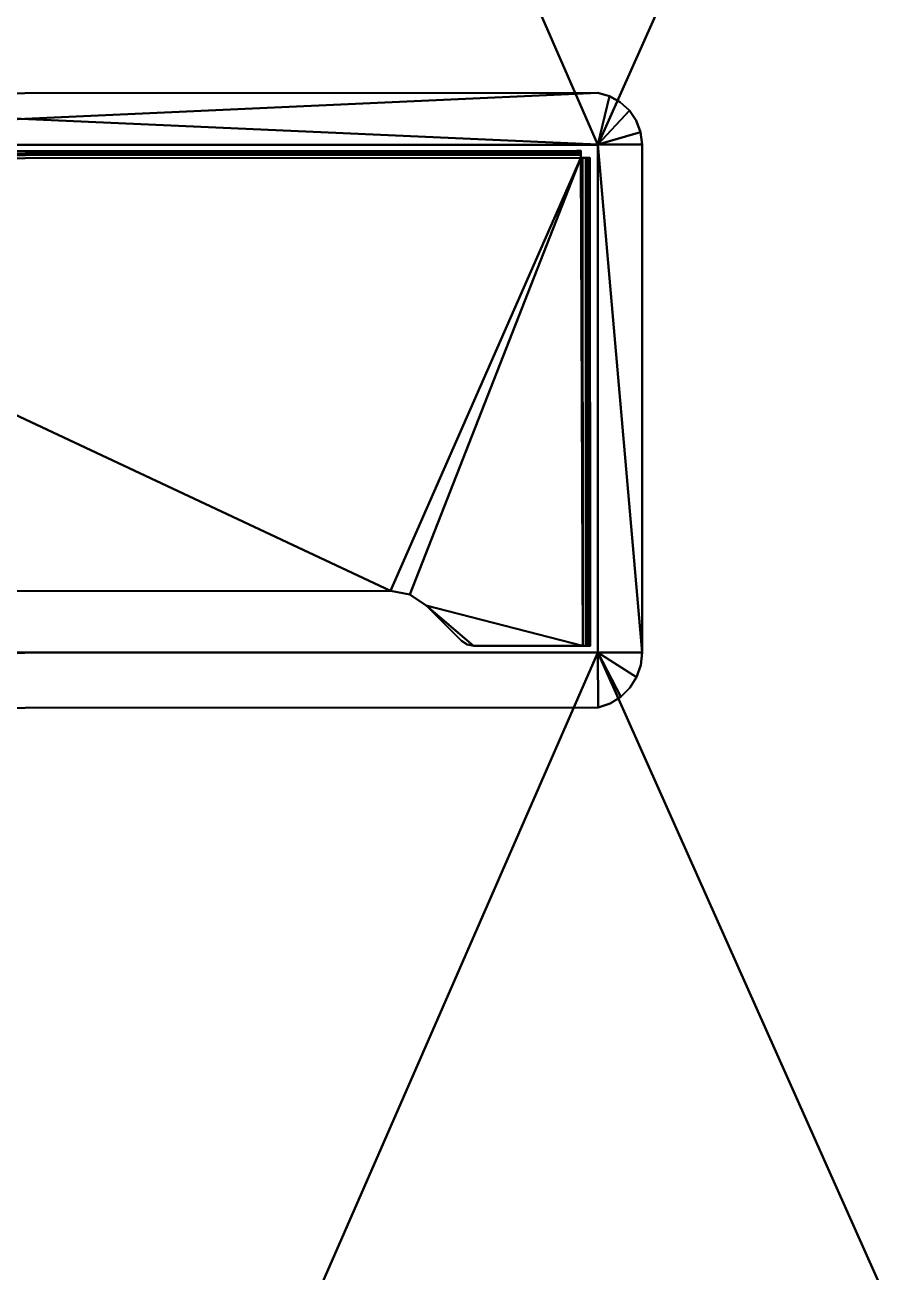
# Model space of a CAD drawing. Header units: millimetres. Extents: x -2000 to 2000, y -800 to 800.
# Drawn here: x 779.6 to 980.8, y -206 to 87.9 of the extents above; entities that cross this region are included whole.
import ezdxf

# ---------------------------------------------------------------- set-up
doc = ezdxf.new("R2010")
doc.units = ezdxf.units.MM
doc.layers.add('I-FURN-PNLS', color=7, linetype='Continuous', lineweight=40)

# ---------------------------------------------------------------- blocks, each defined once
blk = doc.blocks.new('Tapa de caja tomas - Tapa de caja tomas-225655-Vista 1')
at = {"layer": 'I-FURN-PNLS', "color": 250, "true_color": 0x141414}
mesh = blk.add_polyface(dxfattribs=at)
corners = [(72.43, 134.54, 694.06), (71.48, 137.37, 694.06), (69.91, 139.91, 694.06), (67.82, 142.04, 694.06), (65.3, 143.65, 694.06), (62.49, 144.64, 694.06), (59.52, 144.98, 694.06), (-60.28, 144.98, 694.06), (-63.16, 144.64, 694.06), (-65.88, 143.63, 694.06), (-68.29, 142.01, 694.06), (-70.25, 139.87, 694.06), (-71.66, 137.33, 694.06), (-72.43, 134.54, 694.06), (-72.43, -135.57, 694.06), (-71.66, -138.37, 694.06), (-70.25, -140.91, 694.06), (-68.29, -143.05, 694.06), (-65.88, -144.67, 694.06), (-63.16, -145.68, 694.06), (-60.28, -146.02, 694.06), (59.52, -146.02, 694.06), (62.49, -145.68, 694.06), (65.3, -144.68, 694.06), (67.82, -143.08, 694.06), (69.91, -140.95, 694.06), (71.48, -138.4, 694.06), (72.43, -135.57, 694.06), (-60.28, 134.54, 694.06), (59.52, 134.54, 694.06), (59.52, -135.57, 694.06), (-60.28, -135.57, 694.06)]
mesh.append_faces([[corners[k] for k in face] for face in [(31, 21, 30)]], dxfattribs={"vtx0": -1, "vtx1": -1, "color": 250})
mesh.append_faces([[corners[k] for k in face] for face in [(28, 7, 8)]], dxfattribs={"vtx0": -1, "vtx2": -1, "color": 250})
mesh.append_faces([[corners[k] for k in face] for face in [(29, 4, 5, 6), (29, 0, 1, 2), (28, 8, 9, 10), (28, 12, 13, 14), (31, 15, 16, 17), (31, 19, 20, 21)]], dxfattribs={"vtx0": -1, "vtx3": -1, "color": 250})
mesh.append_faces([[corners[k] for k in face] for face in [(3, 4, 29, 2), (11, 12, 28, 10), (26, 27, 30, 25), (24, 25, 30, 23), (22, 23, 30, 21), (18, 19, 31, 17)]], dxfattribs={"vtx1": -1, "vtx2": -1, "color": 250})
mesh.append_faces([[corners[k] for k in face] for face in [(27, 0, 29, 30), (28, 29, 6, 7), (14, 15, 31, 28)]], dxfattribs={"vtx1": -1, "vtx3": -1, "color": 250})
mesh = blk.add_polyface(dxfattribs=at)
corners = [(72.43, 134.54, 693.14), (72.43, -135.57, 693.14), (71.48, -138.4, 693.14), (69.91, -140.95, 693.14), (67.82, -143.08, 693.14), (65.3, -144.68, 693.14), (62.49, -145.68, 693.14), (59.52, -146.02, 693.14), (-60.28, -146.02, 693.14), (-63.16, -145.68, 693.14), (-65.88, -144.67, 693.14), (-68.29, -143.05, 693.14), (-70.25, -140.91, 693.14), (-71.66, -138.37, 693.14), (-72.43, -135.57, 693.14), (-72.43, 134.54, 693.14), (-71.66, 137.33, 693.14), (-70.25, 139.87, 693.14), (-68.29, 142.01, 693.14), (-65.88, 143.63, 693.14), (-63.16, 144.64, 693.14), (-60.28, 144.98, 693.14), (59.52, 144.98, 693.14), (62.49, 144.64, 693.14), (65.3, 143.65, 693.14), (67.82, 142.04, 693.14), (69.91, 139.91, 693.14), (71.48, 137.37, 693.14), (-60.28, 134.54, 693.14), (-60.28, -135.57, 693.14), (59.52, -135.57, 693.14), (59.52, 134.54, 693.14)]
mesh.append_faces([[corners[k] for k in face] for face in [(28, 22, 31)]], dxfattribs={"vtx0": -1, "vtx1": -1, "color": 250})
mesh.append_faces([[corners[k] for k in face] for face in [(29, 8, 9)]], dxfattribs={"vtx0": -1, "vtx2": -1, "color": 250})
mesh.append_faces([[corners[k] for k in face] for face in [(30, 5, 6, 7), (30, 1, 2, 3), (29, 9, 10, 11), (29, 13, 14, 15), (28, 16, 17, 18), (28, 20, 21, 22)]], dxfattribs={"vtx0": -1, "vtx3": -1, "color": 250})
mesh.append_faces([[corners[k] for k in face] for face in [(4, 5, 30, 3), (12, 13, 29, 11), (27, 0, 31, 26), (25, 26, 31, 24), (23, 24, 31, 22), (19, 20, 28, 18)]], dxfattribs={"vtx1": -1, "vtx2": -1, "color": 250})
mesh.append_faces([[corners[k] for k in face] for face in [(0, 1, 30, 31), (29, 30, 7, 8), (15, 16, 28, 29)]], dxfattribs={"vtx1": -1, "vtx3": -1, "color": 250})
mesh = blk.add_polyface(dxfattribs=at)
corners = [(-60.28, 144.98, 694.06), (-60.28, 144.98, 693.14), (-63.16, 144.64, 693.14), (-65.88, 143.63, 693.14), (-68.29, 142.01, 693.14), (-70.25, 139.87, 693.14), (-71.66, 137.33, 693.14), (-72.43, 134.54, 693.14), (-72.43, 134.54, 694.06), (-71.66, 137.33, 694.06), (-70.25, 139.87, 694.06), (-68.29, 142.01, 694.06), (-65.88, 143.63, 694.06), (-63.16, 144.64, 694.06)]
mesh.append_faces([[corners[k] for k in face] for face in [(9, 6, 7, 8), (2, 13, 0, 1)]], dxfattribs={"vtx0": -1, "color": 250})
mesh.append_faces([[corners[k] for k in face] for face in [(10, 5, 6, 9), (5, 10, 11, 4), (12, 3, 4, 11), (13, 2, 3, 12)]], dxfattribs={"vtx0": -1, "vtx2": -1, "color": 250})
mesh = blk.add_polyface(dxfattribs=at)
corners = [(59.52, 144.98, 694.06), (59.52, 144.98, 693.14), (-60.28, 144.98, 693.14), (-60.28, 144.98, 694.06)]
mesh.append_faces([[corners[k] for k in face] for face in [(2, 3, 0, 1)]], dxfattribs={"color": 250})
mesh = blk.add_polyface(dxfattribs=at)
corners = [(72.43, 134.54, 694.06), (72.43, 134.54, 693.14), (71.48, 137.37, 693.14), (69.91, 139.91, 693.14), (67.82, 142.04, 693.14), (65.3, 143.65, 693.14), (62.49, 144.64, 693.14), (59.52, 144.98, 693.14), (59.52, 144.98, 694.06), (62.49, 144.64, 694.06), (65.3, 143.65, 694.06), (67.82, 142.04, 694.06), (69.91, 139.91, 694.06), (71.48, 137.37, 694.06)]
mesh.append_faces([[corners[k] for k in face] for face in [(9, 6, 7, 8), (2, 13, 0, 1)]], dxfattribs={"vtx0": -1, "color": 250})
mesh.append_faces([[corners[k] for k in face] for face in [(10, 5, 6, 9), (5, 10, 11, 4), (12, 3, 4, 11), (13, 2, 3, 12)]], dxfattribs={"vtx0": -1, "vtx2": -1, "color": 250})
mesh = blk.add_polyface(dxfattribs=at)
corners = [(-72.43, 134.54, 694.06), (-72.43, 134.54, 693.14), (-72.43, -135.57, 693.14), (-72.43, -135.57, 694.06)]
mesh.append_faces([[corners[k] for k in face] for face in [(2, 3, 0, 1)]], dxfattribs={"color": 250})
mesh = blk.add_polyface(dxfattribs=at)
corners = [(-60.28, -135.57, 694.06), (-60.28, -135.57, 693.14), (-60.28, 134.54, 693.14), (-60.28, 134.54, 694.06)]
mesh.append_faces([[corners[k] for k in face] for face in [(2, 3, 0, 1)]], dxfattribs={"color": 250})
mesh = blk.add_polyface(dxfattribs=at)
corners = [(-60.28, 134.54, 694.06), (-60.28, 134.54, 693.14), (59.52, 134.54, 693.14), (59.52, 134.54, 694.06)]
mesh.append_faces([[corners[k] for k in face] for face in [(2, 3, 0, 1)]], dxfattribs={"color": 250})
mesh = blk.add_polyface(dxfattribs=at)
corners = [(-57.09, 131.99, 678.4), (-57.09, 131.99, 692.14), (-57.09, 132.69, 692.14), (-57.09, 132.69, 678.4)]
mesh.append_faces([[corners[k] for k in face] for face in [(0, 1, 2, 3)]], dxfattribs={"color": 250})
mesh = blk.add_polyface(dxfattribs=at)
corners = [(-53.7, 131.99, 675.43), (-56.07, 131.99, 676.15), (-57.09, 131.99, 678.4), (-57.09, 132.69, 678.4), (-56.07, 132.69, 676.15), (-53.7, 132.69, 675.43)]
mesh.append_faces([[corners[k] for k in face] for face in [(2, 3, 4, 1), (5, 0, 1, 4)]], dxfattribs={"vtx2": -1, "color": 250})
mesh = blk.add_polyface(dxfattribs=at)
corners = [(-57.09, 132.69, 692.14), (57.91, 132.69, 692.14), (57.91, 132.69, 690.47), (57.17, 132.69, 688.49), (55.3, 132.69, 687.49), (-53.7, 132.69, 675.43), (-56.07, 132.69, 676.15), (-57.09, 132.69, 678.4), (-43.66, 132.69, 685.05), (-46.84, 132.69, 688.22), (-50.01, 132.69, 685.05), (-46.84, 132.69, 681.87)]
mesh.append_faces([[corners[k] for k in face] for face in [(4, 1, 2, 3)]], dxfattribs={"vtx0": -1, "color": 250})
mesh.append_faces([[corners[k] for k in face] for face in [(1, 9, 0), (11, 5, 10), (5, 11, 4), (9, 1, 8)]], dxfattribs={"vtx0": -1, "vtx1": -1, "color": 250})
mesh.append_faces([[corners[k] for k in face] for face in [(0, 9, 10, 7)]], dxfattribs={"vtx0": -1, "vtx2": -1, "color": 250})
mesh.append_faces([[corners[k] for k in face] for face in [(4, 11, 8, 1)]], dxfattribs={"vtx0": -1, "vtx2": -1, "vtx3": -1, "color": 250})
mesh.append_faces([[corners[k] for k in face] for face in [(5, 6, 7, 10)]], dxfattribs={"vtx2": -1, "vtx3": -1, "color": 250})
mesh = blk.add_polyface(dxfattribs=at)
corners = [(-57.09, 132.69, 692.14), (-57.09, 131.99, 692.14), (-57.09, 131.7, 692.84), (-57.09, 130.99, 693.14), (-57.09, 130.99, 693.31), (-57.09, 130.99, 693.49), (-57.09, 130.99, 693.66), (-57.09, 130.99, 693.84), (-57.09, 132.2, 693.34)]
mesh.append_faces([[corners[k] for k in face] for face in [(8, 5, 6, 7)]], dxfattribs={"vtx0": -1, "color": 250})
mesh.append_faces([[corners[k] for k in face] for face in [(2, 5, 8)]], dxfattribs={"vtx0": -1, "vtx1": -1, "vtx2": -1, "color": 250})
mesh.append_faces([[corners[k] for k in face] for face in [(4, 5, 2, 3)]], dxfattribs={"vtx1": -1, "color": 250})
mesh.append_faces([[corners[k] for k in face] for face in [(0, 1, 2, 8)]], dxfattribs={"vtx2": -1, "color": 250})
mesh = blk.add_polyface(dxfattribs=at)
corners = [(-57.09, 132.69, 692.14), (-57.09, 132.2, 693.34), (-57.09, 130.99, 693.84), (57.91, 130.99, 693.84), (57.91, 132.2, 693.34), (57.91, 132.69, 692.14)]
mesh.append_faces([[corners[k] for k in face] for face in [(1, 2, 3, 4), (4, 5, 0, 1)]], dxfattribs={"vtx3": -1, "color": 250})
mesh = blk.add_polyface(dxfattribs=at)
corners = [(55.3, 131.99, 687.49), (-53.7, 131.99, 675.43), (-53.7, 132.69, 675.43), (55.3, 132.69, 687.49)]
mesh.append_faces([[corners[k] for k in face] for face in [(0, 1, 2, 3)]], dxfattribs={"color": 250})
mesh = blk.add_polyface(dxfattribs=at)
corners = [(-43.66, 132.69, 685.05), (-46.84, 132.69, 681.87), (-50.01, 132.69, 685.05), (-50.01, 132.52, 685.05), (-50.01, 132.34, 685.05), (-50.01, 132.17, 685.05), (-50.01, 131.99, 685.05), (-46.84, 131.99, 681.87), (-43.66, 131.99, 685.05), (-43.66, 132.17, 685.05), (-43.66, 132.34, 685.05), (-43.66, 132.52, 685.05)]
mesh.append_faces([[corners[k] for k in face] for face in [(7, 4, 5, 6)]], dxfattribs={"vtx0": -1, "color": 250})
mesh.append_faces([[corners[k] for k in face] for face in [(1, 4, 7)]], dxfattribs={"vtx0": -1, "vtx1": -1, "vtx2": -1, "color": 250})
mesh.append_faces([[corners[k] for k in face] for face in [(1, 7, 10, 11)]], dxfattribs={"vtx0": -1, "vtx1": -1, "vtx3": -1, "color": 250})
mesh.append_faces([[corners[k] for k in face] for face in [(0, 1, 11)]], dxfattribs={"vtx1": -1, "color": 250})
mesh.append_faces([[corners[k] for k in face] for face in [(1, 2, 3, 4), (7, 8, 9, 10)]], dxfattribs={"vtx3": -1, "color": 250})
mesh = blk.add_polyface(dxfattribs=at)
corners = [(-50.01, 131.99, 685.05), (-50.01, 132.17, 685.05), (-50.01, 132.34, 685.05), (-50.01, 132.52, 685.05), (-50.01, 132.69, 685.05), (-46.84, 132.69, 688.22), (-43.66, 132.69, 685.05), (-43.66, 132.52, 685.05), (-43.66, 132.34, 685.05), (-43.66, 132.17, 685.05), (-43.66, 131.99, 685.05), (-46.84, 131.99, 688.22)]
mesh.append_faces([[corners[k] for k in face] for face in [(2, 5, 11)]], dxfattribs={"vtx0": -1, "vtx1": -1, "vtx2": -1, "color": 250})
mesh.append_faces([[corners[k] for k in face] for face in [(5, 7, 8, 11)]], dxfattribs={"vtx0": -1, "vtx2": -1, "vtx3": -1, "color": 250})
mesh.append_faces([[corners[k] for k in face] for face in [(9, 10, 11, 8), (5, 6, 7), (3, 4, 5, 2)]], dxfattribs={"vtx2": -1, "color": 250})
mesh.append_faces([[corners[k] for k in face] for face in [(11, 0, 1, 2)]], dxfattribs={"vtx3": -1, "color": 250})
mesh = blk.add_polyface(dxfattribs=at)
corners = [(57.91, 131.99, 690.47), (57.17, 131.99, 688.49), (55.3, 131.99, 687.49), (55.3, 132.69, 687.49), (57.17, 132.69, 688.49), (57.91, 132.69, 690.47)]
mesh.append_faces([[corners[k] for k in face] for face in [(2, 3, 4, 1), (5, 0, 1, 4)]], dxfattribs={"vtx2": -1, "color": 250})
mesh = blk.add_polyface(dxfattribs=at)
corners = [(57.91, 132.69, 690.47), (57.91, 132.69, 692.14), (57.91, 131.99, 692.14), (57.91, 131.99, 690.47)]
mesh.append_faces([[corners[k] for k in face] for face in [(3, 0, 1, 2)]], dxfattribs={"color": 250})
mesh = blk.add_polyface(dxfattribs=at)
corners = [(57.91, 130.99, 693.84), (57.91, 130.99, 693.67), (57.91, 130.99, 693.49), (57.91, 130.99, 693.32), (57.91, 130.99, 693.14), (57.91, 131.7, 692.85), (57.91, 131.99, 692.14), (57.91, 132.69, 692.14), (57.91, 132.2, 693.34)]
mesh.append_faces([[corners[k] for k in face] for face in [(5, 7, 8, 2)]], dxfattribs={"vtx0": -1, "vtx2": -1, "vtx3": -1, "color": 250})
mesh.append_faces([[corners[k] for k in face] for face in [(6, 7, 5), (1, 2, 8, 0)]], dxfattribs={"vtx1": -1, "color": 250})
mesh.append_faces([[corners[k] for k in face] for face in [(3, 4, 5, 2)]], dxfattribs={"vtx2": -1, "color": 250})
mesh = blk.add_polyface(dxfattribs=at)
corners = [(59.52, 134.54, 694.06), (59.52, 134.54, 693.14), (59.52, -135.57, 693.14), (59.52, -135.57, 694.06)]
mesh.append_faces([[corners[k] for k in face] for face in [(2, 3, 0, 1)]], dxfattribs={"color": 250})
mesh = blk.add_polyface(dxfattribs=at)
corners = [(72.43, -135.57, 694.06), (72.43, -135.57, 693.14), (72.43, 134.54, 693.14), (72.43, 134.54, 694.06)]
mesh.append_faces([[corners[k] for k in face] for face in [(2, 3, 0, 1)]], dxfattribs={"color": 250})
mesh = blk.add_polyface(dxfattribs=at)
corners = [(-57.09, 130.57, 693.14), (-57.79, 130.57, 692.84), (-58.09, 130.57, 692.14), (-58.79, 130.57, 692.14), (-58.29, 130.57, 693.34), (-57.09, 130.57, 693.84)]
mesh.append_faces([[corners[k] for k in face] for face in [(5, 0, 1, 4)]], dxfattribs={"vtx2": -1, "color": 250})
mesh.append_faces([[corners[k] for k in face] for face in [(1, 2, 3, 4)]], dxfattribs={"vtx3": -1, "color": 250})
mesh = blk.add_polyface(dxfattribs=at)
corners = [(-57.09, -131.4, 693.84), (-57.09, 130.57, 693.84), (-58.29, 130.57, 693.34), (-58.79, 130.57, 692.14), (-58.79, -131.4, 692.14), (-58.29, -131.4, 693.34)]
mesh.append_faces([[corners[k] for k in face] for face in [(5, 0, 1, 2), (2, 3, 4, 5)]], dxfattribs={"vtx3": -1, "color": 250})
mesh = blk.add_polyface(dxfattribs=at)
corners = [(-58.09, 130.57, 689.29), (-58.09, 130.27, 688.58), (-58.09, 129.57, 688.29), (-58.79, 129.57, 688.29), (-58.79, 130.27, 688.58), (-58.79, 130.57, 689.29)]
mesh.append_faces([[corners[k] for k in face] for face in [(2, 3, 4, 1), (5, 0, 1, 4)]], dxfattribs={"vtx2": -1, "color": 250})
mesh = blk.add_polyface(dxfattribs=at)
corners = [(-58.79, -131.4, 689.29), (-58.79, -131.4, 692.14), (-58.79, 130.57, 692.14), (-58.79, 130.57, 689.29), (-58.79, 130.27, 688.58), (-58.79, 129.57, 688.29), (-58.79, -130.4, 688.29), (-58.79, -131.1, 688.58)]
mesh.append_faces([[corners[k] for k in face] for face in [(5, 6, 1, 2)]], dxfattribs={"vtx1": -1, "vtx3": -1, "color": 250})
mesh.append_faces([[corners[k] for k in face] for face in [(3, 4, 5, 2)]], dxfattribs={"vtx2": -1, "color": 250})
mesh.append_faces([[corners[k] for k in face] for face in [(6, 7, 0, 1)]], dxfattribs={"vtx3": -1, "color": 250})
mesh = blk.add_polyface(dxfattribs=at)
corners = [(-58.79, 130.57, 692.14), (-58.09, 130.57, 692.14), (-58.09, 130.57, 689.29), (-58.79, 130.57, 689.29)]
mesh.append_faces([[corners[k] for k in face] for face in [(2, 3, 0, 1)]], dxfattribs={"color": 250})
mesh = blk.add_polyface(dxfattribs=at)
corners = [(-58.09, 129.57, 688.29), (-58.09, -130.4, 688.29), (-58.79, -130.4, 688.29), (-58.79, 129.57, 688.29)]
mesh.append_faces([[corners[k] for k in face] for face in [(1, 2, 3, 0)]], dxfattribs={"color": 250})
mesh = blk.add_polyface(dxfattribs=at)
corners = [(-57.09, 130.57, 693.14), (-57.09, -131.4, 693.14), (-57.79, -131.4, 692.84), (-58.09, -131.4, 692.14), (-58.09, 130.57, 692.14), (-57.79, 130.57, 692.84)]
mesh.append_faces([[corners[k] for k in face] for face in [(0, 1, 2, 5), (3, 4, 5, 2)]], dxfattribs={"vtx2": -1, "color": 250})
mesh = blk.add_polyface(dxfattribs=at)
corners = [(-58.09, 130.57, 692.14), (-58.09, -131.4, 692.14), (-58.09, -131.4, 689.29), (-58.09, -131.1, 688.58), (-58.09, -130.4, 688.29), (-58.09, 129.57, 688.29), (-58.09, 130.27, 688.58), (-58.09, 130.57, 689.29)]
mesh.append_faces([[corners[k] for k in face] for face in [(1, 4, 5, 0)]], dxfattribs={"vtx0": -1, "vtx2": -1, "color": 250})
mesh.append_faces([[corners[k] for k in face] for face in [(2, 3, 4, 1)]], dxfattribs={"vtx2": -1, "color": 250})
mesh.append_faces([[corners[k] for k in face] for face in [(5, 6, 7, 0)]], dxfattribs={"vtx3": -1, "color": 250})
mesh = blk.add_polyface(dxfattribs=at)
corners = [(57.91, 131.99, 690.47), (57.91, 131.99, 692.14), (-57.09, 131.99, 692.14), (-57.09, 131.99, 678.4), (-56.07, 131.99, 676.15), (-53.7, 131.99, 675.43), (55.3, 131.99, 687.49), (57.17, 131.99, 688.49), (-50.01, 131.99, 685.05), (-46.84, 131.99, 688.22), (-43.66, 131.99, 685.05), (-46.84, 131.99, 681.87)]
mesh.append_faces([[corners[k] for k in face] for face in [(2, 9, 1), (8, 5, 11), (6, 11, 5), (10, 1, 9)]], dxfattribs={"vtx0": -1, "vtx1": -1, "color": 250})
mesh.append_faces([[corners[k] for k in face] for face in [(0, 1, 6, 7)]], dxfattribs={"vtx1": -1, "color": 250})
mesh.append_faces([[corners[k] for k in face] for face in [(10, 11, 6, 1)]], dxfattribs={"vtx1": -1, "vtx2": -1, "vtx3": -1, "color": 250})
mesh.append_faces([[corners[k] for k in face] for face in [(8, 9, 2, 3)]], dxfattribs={"vtx1": -1, "vtx3": -1, "color": 250})
mesh.append_faces([[corners[k] for k in face] for face in [(3, 4, 5, 8)]], dxfattribs={"vtx2": -1, "vtx3": -1, "color": 250})
mesh = blk.add_polyface(dxfattribs=at)
corners = [(-57.09, 130.99, 693.14), (-57.09, 131.7, 692.84), (-57.09, 131.99, 692.14), (57.91, 131.99, 692.14), (57.91, 131.7, 692.85), (57.91, 130.99, 693.14)]
mesh.append_faces([[corners[k] for k in face] for face in [(5, 0, 1, 4), (2, 3, 4, 1)]], dxfattribs={"vtx2": -1, "color": 250})
mesh = blk.add_polyface(dxfattribs=at)
corners = [(-57.09, -131.83, 693.14), (-57.09, -131.4, 693.14), (-57.09, 130.57, 693.14), (-57.09, 130.99, 693.14), (57.91, 130.99, 693.14), (57.91, 105.21, 693.14), (57.61, 103.69, 693.14), (56.75, 102.4, 693.14), (48.41, 94.06, 693.14), (45.82, 90.19, 693.14), (44.91, 85.62, 693.14), (44.91, -86.45, 693.14), (45.82, -91.02, 693.14), (48.41, -94.89, 693.14), (56.75, -103.23, 693.14), (57.61, -104.52, 693.14), (57.91, -106.04, 693.14), (57.91, -131.83, 693.14)]
mesh.append_faces([[corners[k] for k in face] for face in [(16, 14, 15)]], dxfattribs={"vtx0": -1, "color": 250})
mesh.append_faces([[corners[k] for k in face] for face in [(2, 4, 8, 9)]], dxfattribs={"vtx0": -1, "vtx1": -1, "vtx3": -1, "color": 250})
mesh.append_faces([[corners[k] for k in face] for face in [(2, 9, 10), (8, 4, 5)]], dxfattribs={"vtx0": -1, "vtx2": -1, "color": 250})
mesh.append_faces([[corners[k] for k in face] for face in [(1, 12, 13, 17)]], dxfattribs={"vtx0": -1, "vtx2": -1, "vtx3": -1, "color": 250})
mesh.append_faces([[corners[k] for k in face] for face in [(11, 12, 1)]], dxfattribs={"vtx1": -1, "vtx2": -1, "color": 250})
mesh.append_faces([[corners[k] for k in face] for face in [(10, 11, 1, 2), (13, 14, 16, 17)]], dxfattribs={"vtx1": -1, "vtx3": -1, "color": 250})
mesh.append_faces([[corners[k] for k in face] for face in [(2, 3, 4), (17, 0, 1)]], dxfattribs={"vtx2": -1, "color": 250})
mesh.append_faces([[corners[k] for k in face] for face in [(5, 6, 7, 8)]], dxfattribs={"vtx3": -1, "color": 250})
mesh = blk.add_polyface(dxfattribs=at)
corners = [(-57.09, 130.57, 693.84), (-57.09, -131.4, 693.84), (-57.09, -131.83, 693.84), (57.91, -131.83, 693.84), (57.91, -106.04, 693.84), (57.61, -104.52, 693.84), (56.75, -103.23, 693.84), (48.41, -94.89, 693.84), (45.82, -91.02, 693.84), (44.91, -86.45, 693.84), (44.91, 85.62, 693.84), (45.82, 90.19, 693.84), (48.41, 94.06, 693.84), (56.75, 102.4, 693.84), (57.61, 103.69, 693.84), (57.91, 105.21, 693.84), (57.91, 130.99, 693.84), (-57.09, 130.99, 693.84)]
mesh.append_faces([[corners[k] for k in face] for face in [(8, 1, 7)]], dxfattribs={"vtx0": -1, "vtx1": -1, "color": 250})
mesh.append_faces([[corners[k] for k in face] for face in [(12, 16, 0, 11)]], dxfattribs={"vtx0": -1, "vtx1": -1, "vtx2": -1, "color": 250})
mesh.append_faces([[corners[k] for k in face] for face in [(1, 8, 9), (1, 9, 10), (4, 6, 7, 3)]], dxfattribs={"vtx0": -1, "vtx2": -1, "color": 250})
mesh.append_faces([[corners[k] for k in face] for face in [(5, 6, 4)]], dxfattribs={"vtx1": -1, "color": 250})
mesh.append_faces([[corners[k] for k in face] for face in [(15, 16, 12)]], dxfattribs={"vtx1": -1, "vtx2": -1, "color": 250})
mesh.append_faces([[corners[k] for k in face] for face in [(10, 11, 0, 1)]], dxfattribs={"vtx1": -1, "vtx3": -1, "color": 250})
mesh.append_faces([[corners[k] for k in face] for face in [(16, 17, 0), (13, 14, 15, 12)]], dxfattribs={"vtx2": -1, "color": 250})
mesh.append_faces([[corners[k] for k in face] for face in [(1, 2, 3, 7)]], dxfattribs={"vtx2": -1, "vtx3": -1, "color": 250})
mesh = blk.add_polyface(dxfattribs=at)
corners = [(-57.09, 130.99, 693.84), (-57.09, 130.99, 693.66), (-57.09, 130.99, 693.49), (-57.09, 130.99, 693.31), (-57.09, 130.99, 693.14), (-57.09, 130.57, 693.14), (-57.09, 130.57, 693.84)]
mesh.append_faces([[corners[k] for k in face] for face in [(5, 2, 3, 4)]], dxfattribs={"vtx0": -1, "color": 250})
mesh.append_faces([[corners[k] for k in face] for face in [(2, 5, 6, 1)]], dxfattribs={"vtx0": -1, "vtx2": -1, "color": 250})
mesh.append_faces([[corners[k] for k in face] for face in [(0, 1, 6)]], dxfattribs={"vtx1": -1, "color": 250})
mesh = blk.add_polyface(dxfattribs=at)
corners = [(57.91, 130.99, 693.14), (57.91, 130.99, 693.32), (57.91, 130.99, 693.49), (57.91, 130.99, 693.67), (57.91, 130.99, 693.84), (57.91, 105.21, 693.84), (57.91, 105.21, 693.14)]
mesh.append_faces([[corners[k] for k in face] for face in [(5, 2, 3, 4)]], dxfattribs={"vtx0": -1, "color": 250})
mesh.append_faces([[corners[k] for k in face] for face in [(6, 2, 5)]], dxfattribs={"vtx0": -1, "vtx1": -1, "color": 250})
mesh.append_faces([[corners[k] for k in face] for face in [(6, 0, 1, 2)]], dxfattribs={"vtx3": -1, "color": 250})
mesh = blk.add_polyface(dxfattribs=at)
corners = [(56.75, 102.4, 693.14), (57.61, 103.69, 693.14), (57.91, 105.21, 693.14), (57.91, 105.21, 693.84), (57.61, 103.69, 693.84), (56.75, 102.4, 693.84)]
mesh.append_faces([[corners[k] for k in face] for face in [(1, 2, 3, 4), (4, 5, 0, 1)]], dxfattribs={"vtx3": -1, "color": 250})
mesh = blk.add_polyface(dxfattribs=at)
corners = [(48.41, 94.06, 693.14), (56.75, 102.4, 693.14), (56.75, 102.4, 693.84), (48.41, 94.06, 693.84)]
mesh.append_faces([[corners[k] for k in face] for face in [(1, 2, 3, 0)]], dxfattribs={"color": 250})
mesh = blk.add_polyface(dxfattribs=at)
corners = [(44.91, 85.62, 693.14), (45.82, 90.19, 693.14), (48.41, 94.06, 693.14), (48.41, 94.06, 693.84), (45.82, 90.19, 693.84), (44.91, 85.62, 693.84)]
mesh.append_faces([[corners[k] for k in face] for face in [(4, 5, 0, 1), (1, 2, 3, 4)]], dxfattribs={"vtx3": -1, "color": 250})
mesh = blk.add_polyface(dxfattribs=at)
corners = [(44.91, -86.45, 693.14), (44.91, 85.62, 693.14), (44.91, 85.62, 693.84), (44.91, -86.45, 693.84)]
mesh.append_faces([[corners[k] for k in face] for face in [(1, 2, 3, 0)]], dxfattribs={"color": 250})

msp = doc.modelspace()

# ---------------------------------------------------------------- block references
at = {"layer": 'I-FURN-PNLS', "color": 250, "true_color": 0x141414, "rotation": 270.0295776441006}
msp.add_blockref('Tapa de caja tomas - Tapa de caja tomas-225655-Vista 1', (780.04, -0.6, 31.86), dxfattribs=at)

# ---------------------------------------------------------------- meshes
at = {"layer": 'I-FURN-PNLS', "color": 7, "true_color": 0xf7f7f7}
mesh = msp.add_polyface(dxfattribs=at)
corners = [(-1200, -700, 725), (-602.08, -774.96, 725), (0, -800, 725), (602.08, -774.96, 725), (1200, -700, 725), (1200, 700, 725), (602.08, 774.96, 725), (0, 800, 725), (-602.08, 774.96, 725), (-1200, 700, 725), (-644.49, 59.75, 725), (-644.49, -60.19, 725), (-914.54, -60.19, 725), (-914.54, 59.75, 725), (135.51, 59.75, 725), (135.51, -60.19, 725), (-134.54, -60.19, 725), (-134.54, 59.75, 725), (914.6, 59.61, 725), (914.6, -60.05, 725), (644.43, -60.05, 725), (644.43, 59.61, 725)]
mesh.append_faces([[corners[k] for k in face] for face in [(6, 18, 5)]], dxfattribs={"vtx0": -1, "vtx1": -1, "color": 7})
mesh.append_faces([[corners[k] for k in face] for face in [(20, 15, 3, 19), (10, 17, 8, 13)]], dxfattribs={"vtx0": -1, "vtx1": -1, "vtx2": -1, "color": 7})
mesh.append_faces([[corners[k] for k in face] for face in [(12, 0, 1, 11), (16, 1, 2), (0, 12, 13, 9), (15, 20, 21, 14), (14, 6, 7), (13, 8, 9)]], dxfattribs={"vtx0": -1, "vtx2": -1, "color": 7})
mesh.append_faces([[corners[k] for k in face] for face in [(16, 10, 11, 1)]], dxfattribs={"vtx0": -1, "vtx2": -1, "vtx3": -1, "color": 7})
mesh.append_faces([[corners[k] for k in face] for face in [(3, 4, 19), (16, 17, 10)]], dxfattribs={"vtx1": -1, "vtx2": -1, "color": 7})
mesh.append_faces([[corners[k] for k in face] for face in [(21, 18, 6, 14)]], dxfattribs={"vtx1": -1, "vtx2": -1, "vtx3": -1, "color": 7})
mesh.append_faces([[corners[k] for k in face] for face in [(18, 19, 4, 5), (2, 3, 15, 16), (7, 8, 17, 14)]], dxfattribs={"vtx1": -1, "vtx3": -1, "color": 7})
mesh = msp.add_polyface(dxfattribs=at)
corners = [(-1200, -700, 700), (-1200, 700, 700), (-602.08, 774.96, 700), (0, 800, 700), (602.08, 774.96, 700), (1200, 700, 700), (1200, -700, 700), (602.08, -774.96, 700), (0, -800, 700), (-602.08, -774.96, 700), (-644.49, 59.75, 700), (-914.54, 59.75, 700), (-914.54, -60.19, 700), (-644.49, -60.19, 700), (135.51, 59.75, 700), (-134.54, 59.75, 700), (-134.54, -60.19, 700), (135.51, -60.19, 700), (914.6, 59.61, 700), (644.43, 59.61, 700), (644.43, -60.05, 700), (914.6, -60.05, 700)]
mesh.append_faces([[corners[k] for k in face] for face in [(7, 21, 6), (10, 16, 13)]], dxfattribs={"vtx0": -1, "vtx1": -1, "color": 7})
mesh.append_faces([[corners[k] for k in face] for face in [(19, 14, 4, 18), (13, 16, 9, 12)]], dxfattribs={"vtx0": -1, "vtx1": -1, "vtx2": -1, "color": 7})
mesh.append_faces([[corners[k] for k in face] for face in [(18, 5, 6, 21), (11, 1, 2, 10), (15, 2, 3), (17, 7, 8), (12, 9, 0)]], dxfattribs={"vtx0": -1, "vtx2": -1, "color": 7})
mesh.append_faces([[corners[k] for k in face] for face in [(4, 5, 18)]], dxfattribs={"vtx1": -1, "vtx2": -1, "color": 7})
mesh.append_faces([[corners[k] for k in face] for face in [(15, 16, 10, 2), (20, 21, 7, 17)]], dxfattribs={"vtx1": -1, "vtx2": -1, "vtx3": -1, "color": 7})
mesh.append_faces([[corners[k] for k in face] for face in [(3, 4, 14, 15), (0, 1, 11, 12), (17, 14, 19, 20), (8, 9, 16, 17)]], dxfattribs={"vtx1": -1, "vtx3": -1, "color": 7})
at = {"layer": 'I-FURN-PNLS', "color": 250, "true_color": 0x282828}
mesh = msp.add_polyface(dxfattribs=at)
corners = [(600.17, -500, 700), (1400.17, -500, 700), (1400.17, 500, 700), (600.17, 500, 700), (1385.17, 485, 700), (1385.17, -485, 700), (615.17, -485, 700), (615.17, 485, 700)]
mesh.append_faces([[corners[k] for k in face] for face in [(0, 6, 7, 3), (3, 7, 4, 2)]], dxfattribs={"vtx0": -1, "vtx2": -1, "color": 250})
mesh.append_faces([[corners[k] for k in face] for face in [(5, 6, 0, 1), (4, 5, 1, 2)]], dxfattribs={"vtx1": -1, "vtx3": -1, "color": 250})
mesh = msp.add_polyface(dxfattribs=at)
corners = [(600.17, -500, 13.84), (600.17, 500, 13.84), (1400.17, 500, 13.84), (1400.17, -500, 13.84), (1385.17, 485, 13.84), (615.17, 485, 13.84), (615.17, -485, 13.84), (1385.17, -485, 13.84)]
mesh.append_faces([[corners[k] for k in face] for face in [(3, 7, 4, 2), (2, 4, 5, 1)]], dxfattribs={"vtx0": -1, "vtx2": -1, "color": 250})
mesh.append_faces([[corners[k] for k in face] for face in [(6, 7, 3, 0), (5, 6, 0, 1)]], dxfattribs={"vtx1": -1, "vtx3": -1, "color": 250})
at = {"layer": 'I-FURN-PNLS', "color": 7, "true_color": 0xf7f7f7}
mesh = msp.add_polyface(dxfattribs=at)
corners = [(914.6, 59.61, 725), (644.43, 59.61, 725), (644.43, 59.61, 700), (914.6, 59.61, 700)]
mesh.append_faces([[corners[k] for k in face] for face in [(0, 1, 2, 3)]], dxfattribs={"color": 7})
mesh = msp.add_polyface(dxfattribs=at)
corners = [(914.6, -60.05, 725), (914.6, 59.61, 725), (914.6, 59.61, 700), (914.6, -60.05, 700)]
mesh.append_faces([[corners[k] for k in face] for face in [(0, 1, 2, 3)]], dxfattribs={"color": 7})
mesh = msp.add_polyface(dxfattribs=at)
corners = [(644.43, -60.05, 725), (914.6, -60.05, 725), (914.6, -60.05, 700), (644.43, -60.05, 700)]
mesh.append_faces([[corners[k] for k in face] for face in [(0, 1, 2, 3)]], dxfattribs={"color": 7})

doc.saveas('drawing.dxf')
